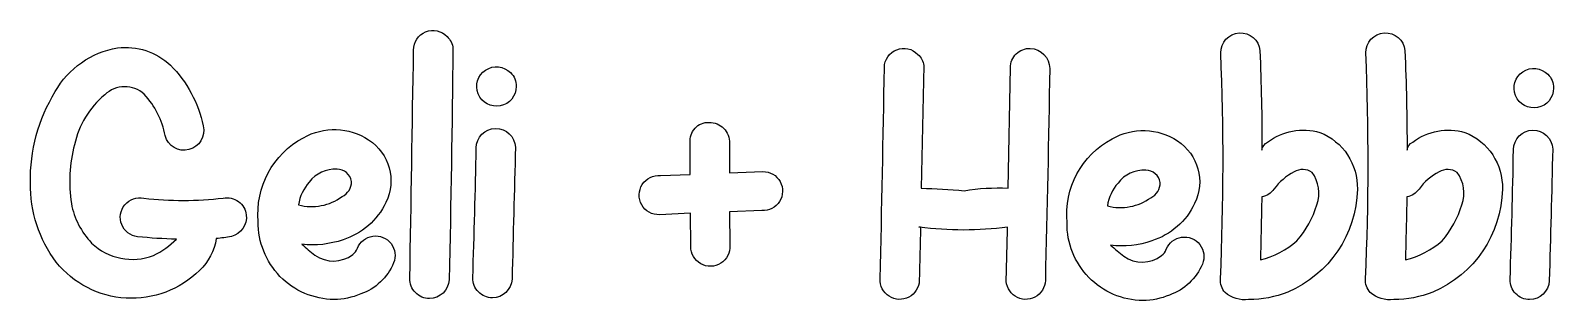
# Model space of a CAD drawing. Header units: millimetres. Extents: x 10 to 230, y 0 to 39.
import ezdxf

# ---------------------------------------------------------------- set-up
doc = ezdxf.new("R2010")
doc.units = ezdxf.units.MM
doc.layers.add('Standard', color=70, linetype='Continuous')

msp = doc.modelspace()

# ---------------------------------------------------------------- linework, layer by layer
at = {"layer": 'Standard'}
for points in [[(67.21, 0.77, -0.420891), (64.37, 3.68, 0.000322), (64.91, 36.66, -0.681343), (69.74, 38.62, -0.200577), (70.59, 36.89, -0.003279), (70.05, 3.49, -0.394827)], [(185.54, 0.62, -0.207959), (182.14, 1.63, -0.200766), (181.46, 3.62, 0.021582), (181.51, 36.25, -0.966336), (187.16, 36.58, -0.010726), (187.46, 22.21, -0.23528), (188.28, 23.36, -0.239079), (195.83, 24.76, -0.316433), (201.24, 16.56, -0.294945), (191.19, 1.7, -0.09538)], [(206.49, 0.62, -0.207959), (203.1, 1.63, -0.200766), (202.42, 3.62, 0.021582), (202.46, 36.25, -0.966336), (208.11, 36.58, -0.010726), (208.42, 22.21, -0.23528), (209.24, 23.36, -0.239079), (216.78, 24.76, -0.316433), (222.2, 16.56, -0.294945), (212.14, 1.7, -0.09538)], [(40.75, 12.84, -0.379968), (38.59, 9.75, -0.043506), (36.41, 9.45, -0.173543), (33.98, 4.83, -0.444674), (13.3, 6.02, -0.165709), (9.58, 17.46, -0.146133), (13.16, 30.66, -0.226966), (22.14, 36.98, -0.222441), (29.8, 34.48, -0.145805), (34.52, 25.71, -0.990706), (29.01, 24.3, 0.145176), (26.01, 30.28, 0.397488), (20.31, 30.19, 0.171229), (15.93, 22.99, 0.101938), (15.48, 14.49, 0.145914), (18.41, 8.79, 0.293399), (27.34, 7.01, 0.09426), (30.65, 9.35, -0.021433), (25.05, 9.7, -1.047312), (25.94, 15.26, 0.057442), (37.42, 15.28, -0.434017)], [(153.99, 36.91, -0.399093), (156.81, 34.02, -0.00165), (156.17, 3.39, -1.008461), (150.52, 3.62, 0.002297), (150.71, 11.1, -0.06812), (137.99, 11.1, -0.204148), (137.89, 11.11, -0.028129), (138.15, 11.15, -0.002282), (137.96, 3.39, -1.008461), (132.31, 3.62, 0.001747), (132.92, 34.14, -0.672194), (137.75, 36.04, -0.193207), (138.6, 34.42), (138.24, 16.7, -0.041787), (138.21, 16.71, -0.012337), (144.43, 16.35, -0.052135), (150.8, 16.72, -0.747519), (150.81, 16.7), (151.13, 34.12, -0.419107)], [(79.74, 31.4, -5.076968), (78.92, 33.4, -0.207098)], [(229.58, 31.16, -5.076968), (228.76, 33.16, -0.207098)], [(53.43, 0.63, -0.416012), (42.48, 11.88, -0.302112), (49, 24, -0.281727), (58.42, 23.7, -0.378892), (60.91, 14.65, -0.208378), (54.72, 9.26, -0.115395), (48.77, 8.62, 0.011383), (50.66, 7.03, 0.322142), (56.14, 7.12, 0.129195), (56.8, 8.04, -1.004494), (62.03, 5.91, -0.213826), (57.27, 1.43, -0.098489)], [(76.3, 0.87, -0.420891), (73.46, 3.77, 0.004807), (73.95, 22.52, -0.97361), (79.63, 22.62, -0.000362), (79.13, 3.58, -0.394827)], [(104.86, 23.29, -0.453981), (107.6, 26.22, -0.433446), (110.53, 23.22), (110.53, 18.93), (115.38, 19.12, -1.031088), (115.22, 13.47), (110.55, 13.28), (110.6, 8.43, -1.036127), (104.95, 8.29), (104.91, 13.09), (100.43, 12.88, -1.066879), (100.59, 18.53), (104.86, 18.69)], [(170.26, 0.48, -0.416012), (159.31, 11.73, -0.302112), (165.83, 23.85, -0.281727), (175.25, 23.55, -0.378892), (177.74, 14.5, -0.208378), (171.55, 9.11, -0.115395), (165.6, 8.48, 0.011383), (167.49, 6.88, 0.322142), (172.97, 6.97, 0.129195), (173.63, 7.89, -1.004494), (178.86, 5.76, -0.213826), (174.1, 1.28, -0.098489)], [(226.13, 0.62, -0.420891), (223.3, 3.53, 0.004807), (223.79, 22.28, -0.97361), (229.46, 22.37, -0.000362), (228.97, 3.34, -0.394827)], [(48.3, 14.3, 0.223492), (54.58, 15.49, 0.293908), (55.94, 17.7, 0.36381), (53.85, 19.45, 0.251686), (49.84, 17.6, 0.147193)], [(165.13, 14.15, 0.223492), (171.41, 15.34, 0.293908), (172.77, 17.55, 0.36381), (170.68, 19.3, 0.251686), (166.67, 17.45, 0.147193)], [(187.44, 15.44, -0.002099), (187.23, 6.34, 0.118301), (192.52, 9.13, 0.108973), (195.39, 14.33, 0.252923), (194.69, 19, 0.287561), (192.1, 19.07, 0.113472), (189.2, 16.58, -0.201102)], [(208.39, 15.44, -0.002099), (208.18, 6.34, 0.118301), (213.48, 9.13, 0.108973), (216.34, 14.33, 0.252923), (215.64, 19, 0.287561), (213.06, 19.07, 0.113472), (210.15, 16.58, -0.201102)]]:
    msp.add_lwpolyline(points, format="xyb", close=True, dxfattribs=at)

doc.saveas('drawing.dxf')
